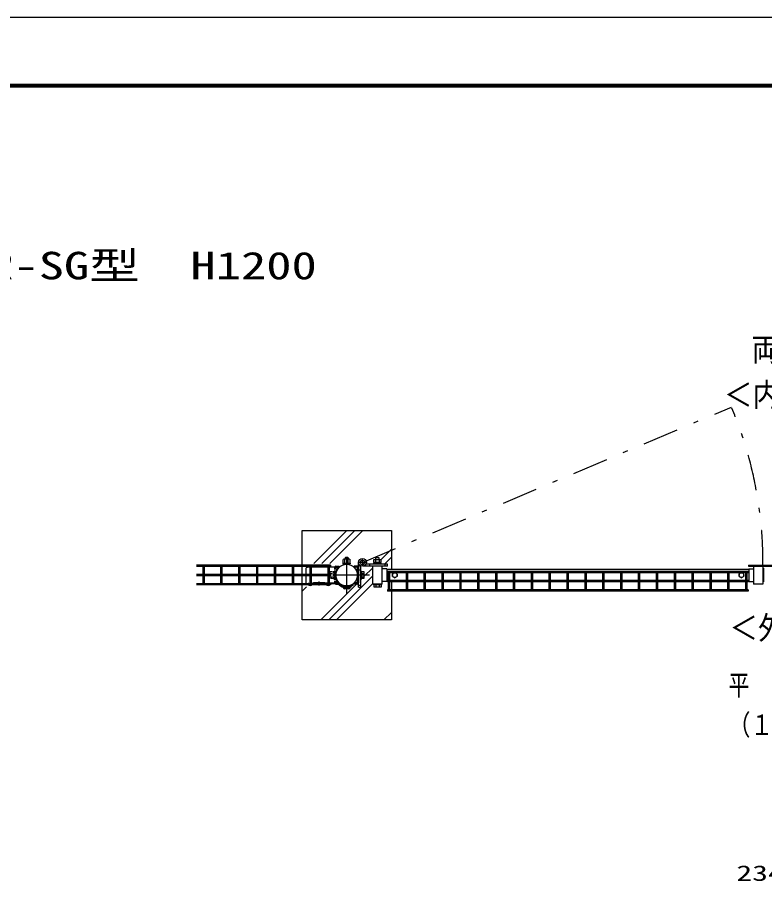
# Model space of a CAD drawing. Units: millimetres, scale not verified. Extents: x -4455 to 4455, y -3150 to 3150.
# Drawn here: x -558 to 1534, y 730 to 3150 of the extents above; entities that cross this region are included whole.
import ezdxf
from ezdxf.enums import TextEntityAlignment as Align

# ---------------------------------------------------------------- set-up
doc = ezdxf.new("R2010")
doc.units = ezdxf.units.MM
doc.header["$LTSCALE"] = 20
doc.linetypes.add('USER1', pattern=[10.7, 5, -2.5, 0.7, -2.5])
doc.linetypes.add('USER2', pattern=[0.375, 0.25, -0.125])
for name, color, linetype, lineweight in [('0-0_0', 3, 'USER2', 25), ('0-1_1', 7, 'Continuous', 25), ('0-2_寸法線', 4, 'Continuous', 25), ('0-5_外形線', 7, 'Continuous', 25), ('0-6_軸線', 2, 'USER1', 25), ('0-8_丁番', 3, 'Continuous', 25), ('0-A_継手', 3, 'Continuous', 25), ('0-B_2', 7, 'Continuous', 25), ('0-C_NER', 30, 'Continuous', 25), ('0-D_ハッチング', 4, 'Continuous', 25)]:
    doc.layers.add(name, color=color, linetype=linetype, lineweight=lineweight)
doc.layers.add('1-0_TTL-TXT', color=7, linetype='Continuous')
doc.styles.add('ＭＳ ゴシック', font='')
doc.styles.get('ＭＳ ゴシック').set_extended_font_data('MS Gothic')

msp = doc.modelspace()

# ---------------------------------------------------------------- linework, layer by layer
at = {"layer": '0-0_0'}
for p, q in [((318.06, 1598.32), (326.06, 1598.32)), ((318.06, 1578.69), (318.06, 1598.32)), ((326.06, 1598.32), (326.06, 1578.69)), ((328.56, 1597.7), (326.06, 1597.7)), ((330.56, 1599), (330.56, 1578)), ((330.58, 1566.53), (330.58, 1610.93)), ((333.77, 1609.33), (333.77, 1567.73)), ((334.77, 1610.33), (339.81, 1610.33)), ((318.06, 1593.41), (326.06, 1593.41)), ((318.06, 1583.6), (326.06, 1583.6)), ((326.06, 1578.69), (318.06, 1578.69)), ((326.06, 1579.3), (328.56, 1579.3)), ((328.56, 1578), (330.56, 1578)), ((334.77, 1566.73), (343.05, 1566.73)), ((340.26, 1563.53), (343.05, 1563.53)), ((343.05, 1566.73), (343.05, 1563.53))]:
    msp.add_line(p, q, dxfattribs=at)
at = {"layer": '0-0_0', "color": 7, "linetype": 'Continuous'}
for p, q in [((354.5, 1553.58), (373.54, 1553.58)), ((369.99, 1550.32), (358.05, 1550.32))]:
    msp.add_line(p, q, dxfattribs=at)
at = {"layer": '0-0_0', "linetype": 'Continuous'}
msp.add_lwpolyline([(-4454.83, 3150.14), (4455.17, 3150.14), (4455.17, -3149.86), (-4454.83, -3149.86)], close=True, dxfattribs=at)
at = {"layer": '0-0_0', "color": 7, "linetype": 'Continuous'}
for points in [[(-4154.83, 2962.64), (4155.17, 2962.64), (4155.17, -2962.36), (-4154.83, -2962.36)], [(-4152.96, 2960.77), (4153.29, 2960.77), (4153.29, -2960.48), (-4152.96, -2960.48)], [(-4151.08, 2958.89), (4151.42, 2958.89), (4151.42, -2958.61), (-4151.08, -2958.61)], [(-4149.21, 2957.02), (4149.54, 2957.02), (4149.54, -2956.73), (-4149.21, -2956.73)], [(-4147.33, 2955.14), (4147.67, 2955.14), (4147.67, -2954.86), (-4147.33, -2954.86)]]:
    msp.add_lwpolyline(points, close=True, dxfattribs=at)
at = {"layer": '0-0_0'}
for points in [[(330.56, 1599), (328.56, 1599), (328.56, 1578)], [(318.06, 1593.5), (313.06, 1593.5), (313.06, 1583.5), (318.06, 1583.5)]]:
    msp.add_lwpolyline(points, dxfattribs=at)
for centre, radius, start, end in [((334.77, 1609.33), 1, 90, 180), ((333.58, 1566.54), 3, 180.03598, 212.27571), ((334.77, 1567.73), 1, 180, 270)]:
    msp.add_arc(centre, radius, start, end, dxfattribs=at)
at = {"layer": '0-0_0', "color": 7, "linetype": 'Continuous'}
for centre, start, end in [((358.05, 1553.88), 184.74641, 270), ((369.99, 1553.88), 270, 355.25359)]:
    msp.add_arc(centre, 3.56, start, end, dxfattribs=at)
at = {"layer": '0-1_1'}
for p, q in [((353.48, 1621.57), (373.72, 1621.57)), ((353.48, 1621.57), (353.48, 1619.78)), ((354.34, 1621.82), (354.34, 1621.57)), ((359.1, 1622.76), (359.1, 1621.57)), ((368.63, 1622.77), (368.63, 1621.57)), ((373.4, 1621.84), (373.4, 1621.57)), ((373.72, 1621.57), (373.72, 1619.78)), ((353.48, 1619.78), (373.72, 1619.78))]:
    msp.add_line(p, q, dxfattribs=at)
at = {"layer": '0-5_外形線'}
for p, q in [((239.02, 1463.54), (239.02, 1713.54)), ((239.02, 1713.54), (489.02, 1713.54)), ((489.02, 1713.54), (489.02, 1604.03)), ((333.58, 1613.53), (343.05, 1613.53)), ((339.81, 1610.33), (343.05, 1610.33)), ((343.05, 1610.33), (343.05, 1613.53)), ((384.99, 1610.33), (384.99, 1613.53)), ((394.46, 1613.53), (384.99, 1613.53)), ((393.27, 1610.33), (384.99, 1610.33)), ((394.27, 1567.73), (394.27, 1609.33)), ((397.46, 1610.53), (397.46, 1566.53)), ((457.77, 1613.53), (431.77, 1613.53)), ((437.02, 1563.53), (437.02, 1613.53)), ((463.02, 1563.53), (463.02, 1613.53)), ((476.02, 1605.98), (463.02, 1605.98)), ((476.02, 1605.98), (476.02, 1571.08)), ((1490.02, 1604.03), (476.02, 1604.03)), ((1490.02, 1605.98), (1503.02, 1605.98)), ((1490.02, 1605.98), (1490.02, 1571.08)), ((1503.02, 1613.53), (1503.02, 1563.53)), ((1503.02, 1613.53), (1529.02, 1613.53)), ((1529.02, 1613.53), (1529.02, 1563.53)), ((1529.02, 1607.53), (1529.02, 1569.53)), ((1530.62, 1607.53), (1529.02, 1607.53)), ((1530.62, 1607.53), (1530.62, 1569.53)), ((1490.02, 1573.03), (476.02, 1573.03)), ((489.02, 1573.03), (489.02, 1463.54)), ((492.47, 1592.28), (498.97, 1596.04)), ((492.47, 1584.78), (492.47, 1592.28)), ((492.47, 1584.78), (498.97, 1581.03)), ((505.47, 1592.28), (498.97, 1596.04)), ((505.47, 1584.78), (498.97, 1581.03)), ((505.47, 1584.78), (505.47, 1592.28)), ((1462.52, 1592.28), (1469.02, 1596.04)), ((1462.52, 1584.78), (1462.52, 1592.28)), ((1462.52, 1584.78), (1469.02, 1581.03)), ((1475.52, 1592.28), (1469.02, 1596.04)), ((1475.52, 1584.78), (1469.02, 1581.03)), ((1475.52, 1584.78), (1475.52, 1592.28)), ((333.58, 1563.53), (340.26, 1563.53)), ((393.27, 1566.73), (384.99, 1566.73)), ((384.99, 1566.73), (384.99, 1563.53)), ((394.46, 1563.53), (384.99, 1563.53)), ((463.02, 1563.53), (437.02, 1563.53)), ((476.02, 1571.08), (463.02, 1571.08)), ((1490.02, 1571.08), (1503.02, 1571.08)), ((1529.02, 1563.53), (1503.02, 1563.53)), ((1530.62, 1569.53), (1529.02, 1569.53)), ((489.02, 1463.54), (239.02, 1463.54))]:
    msp.add_line(p, q, dxfattribs=at)
for centre, radius in [((364.02, 1588.53), 30.25), ((498.97, 1588.53), 6.5), ((1469.02, 1588.53), 6.5)]:
    msp.add_circle(centre, radius, dxfattribs=at)
for centre, radius, start, end in [((333.58, 1610.53), 3, 90, 172.33963), ((393.27, 1609.33), 1, 0, 90), ((394.46, 1610.53), 3, 0, 90), ((333.58, 1566.53), 3, 212.23316, 270), ((393.27, 1567.73), 1, 270, 0), ((394.46, 1566.53), 3, 270, 0)]:
    msp.add_arc(centre, radius, start, end, dxfattribs=at)
at = {"layer": '0-6_軸線'}
for p, q in [((364.02, 1535.44), (364.02, 1641.62)), ((427.7, 1588.53), (300.34, 1588.53))]:
    msp.add_line(p, q, dxfattribs=at)
at = {"layer": '0-8_丁番', "color": 2}
for p, q in [((408.14, 1624.21), (397.38, 1624.21)), ((408.4, 1624.21), (408.22, 1624.21)), ((408.31, 1624.39), (408.31, 1635.15)), ((408.31, 1624.12), (408.31, 1624.3)), ((408.31, 1624.03), (408.31, 1613.27)), ((408.5, 1624.21), (419.26, 1624.21))]:
    msp.add_line(p, q, dxfattribs=at)
at = {"layer": '0-8_丁番'}
for p, q in [((397.46, 1554.69), (397.46, 1622.48)), ((460.51, 1621.53), (439.51, 1621.53)), ((439.51, 1621.53), (439.51, 1619.53)), ((440.19, 1632.03), (459.82, 1632.03)), ((440.19, 1624.03), (440.19, 1632.03)), ((459.82, 1624.03), (440.19, 1624.03)), ((440.81, 1624.03), (440.81, 1621.53)), ((455.01, 1637.03), (445.01, 1637.03)), ((445.01, 1637.03), (445.01, 1632.03)), ((445.1, 1632.03), (445.1, 1624.03)), ((454.91, 1632.03), (454.91, 1624.03)), ((455.01, 1632.03), (455.01, 1637.03)), ((459.21, 1621.53), (459.21, 1624.03)), ((459.82, 1632.03), (459.82, 1624.03)), ((460.51, 1619.53), (460.51, 1621.53)), ((397.46, 1614.69), (403.46, 1614.69)), ((403.46, 1554.69), (403.46, 1614.61)), ((405.46, 1599), (403.46, 1599)), ((405.46, 1599), (405.46, 1578)), ((405.46, 1598.32), (412.46, 1598.32)), ((478.02, 1613.53), (410.24, 1613.53)), ((412.46, 1598.32), (412.46, 1578.69)), ((418.02, 1613.53), (418.02, 1619.53)), ((478.02, 1619.53), (418.11, 1619.53)), ((460.51, 1619.53), (439.51, 1619.53)), ((478.02, 1613.53), (478.02, 1619.53)), ((1488.22, 1616.73), (1565.02, 1616.73)), ((1488.22, 1616.73), (1488.22, 1613.53)), ((1488.22, 1613.53), (1565.02, 1613.53)), ((405.46, 1578), (403.46, 1578)), ((405.46, 1593.41), (412.46, 1593.41)), ((405.46, 1583.6), (412.46, 1583.6)), ((412.46, 1578.69), (405.46, 1578.69)), ((397.46, 1554.69), (403.46, 1554.69)), ((439.86, 1563.53), (460.18, 1563.53)), ((439.86, 1561.53), (439.86, 1563.53)), ((460.86, 1561.53), (439.86, 1561.53)), ((440.55, 1554.53), (440.55, 1561.53)), ((460.18, 1554.53), (440.55, 1554.53)), ((445.45, 1561.53), (445.45, 1554.53)), ((455.27, 1561.53), (455.27, 1554.53)), ((460.18, 1561.53), (460.18, 1554.53)), ((460.86, 1563.53), (460.86, 1561.53))]:
    msp.add_line(p, q, dxfattribs=at)
at = {"layer": '0-8_丁番', "color": 4}
for p, q in [((397.46, 1603.69), (403.47, 1603.69)), ((429.02, 1613.53), (429.02, 1619.54)), ((472.02, 1613.53), (472.02, 1619.55)), ((397.46, 1560.69), (403.48, 1560.69))]:
    msp.add_line(p, q, dxfattribs=at)
at = {"layer": '0-8_丁番'}
for radius in [10.85, 6.15]:
    msp.add_circle((408.32, 1624.21), radius, dxfattribs=at)
at = {"layer": '0-A_継手'}
for p, q in [((256.02, 1610.93), (251.02, 1608.93)), ((251.02, 1564.93), (251.02, 1608.93)), ((339.81, 1610.93), (256.02, 1610.93)), ((339.81, 1609.01), (339.81, 1610.93)), ((256.02, 1562.93), (251.02, 1564.93)), ((257.99, 1564.93), (256.49, 1564.93)), ((256.49, 1564.93), (256.49, 1561.93)), ((256.49, 1564.93), (256.49, 1561.93)), ((270.99, 1564.93), (265.99, 1564.93)), ((267.49, 1564.93), (267.49, 1561.93)), ((267.49, 1561.93), (306.49, 1561.93)), ((270.99, 1567.93), (302.99, 1567.93)), ((270.99, 1564.93), (270.99, 1567.93)), ((286.99, 1559.56), (286.99, 1570.31)), ((302.99, 1567.93), (302.99, 1564.93)), ((302.99, 1566.53), (339.56, 1566.53)), ((302.99, 1564.93), (338.96, 1564.93)), ((307.99, 1564.93), (302.99, 1564.93)), ((306.49, 1564.93), (306.49, 1561.93)), ((315.99, 1564.93), (317.49, 1564.93)), ((321.88, 1564.93), (317.49, 1562.4)), ((317.49, 1564.93), (317.49, 1561.93)), ((376.23, 1555.9), (377.48, 1558.07)), ((381.37, 1562.15), (382.29, 1560.84))]:
    msp.add_line(p, q, dxfattribs=at)
for centre, radius, start, end in [((364.02, 1588.53), 31.71, 139.77274, 303.33446), ((364.02, 1586.93), 31.85, 179.99999, 304.99999), ((261.99, 1567.03), 7.5, 222.83334, 317.16531), ((261.99, 1569.41), 6, 228.18952, 311.8105), ((311.99, 1567.03), 7.5, 222.83467, 317.16669), ((311.99, 1569.41), 6, 228.18949, 311.8105), ((364.02, 1586.93), 33.35, 221.27474, 291.47245)]:
    msp.add_arc(centre, radius, start, end, dxfattribs=at)
at = {"layer": '0-B_2'}
for p, q in [((355.62, 1633.11), (354.34, 1632.37)), ((354.34, 1621.82), (354.34, 1632.37)), ((372.12, 1633.11), (355.62, 1633.11)), ((359.1, 1622.76), (359.1, 1632.37)), ((360.54, 1637.5), (359.67, 1636.63)), ((368.37, 1636.63), (359.67, 1636.63)), ((359.67, 1636.63), (359.67, 1633.11)), ((367.5, 1637.5), (360.54, 1637.5)), ((367.5, 1637.5), (368.37, 1636.63)), ((368.37, 1636.63), (368.37, 1633.11)), ((368.63, 1622.77), (368.63, 1632.37)), ((372.12, 1633.11), (373.4, 1632.37)), ((373.4, 1621.84), (373.4, 1632.37))]:
    msp.add_line(p, q, dxfattribs=at)
at = {"layer": '0-B_2', "color": 4}
for p, q in [((360.54, 1637.5), (360.54, 1633.11)), ((367.5, 1637.5), (367.5, 1633.11))]:
    msp.add_line(p, q, dxfattribs=at)
at = {"layer": '0-B_2'}
for centre, radius, start, end in [((355.62, 1624.5), 8.61, 66.12587, 90.00027), ((363.86, 1617.37), 15.74, 72.36212, 107.59195), ((372.12, 1624.5), 8.61, 90, 113.89252)]:
    msp.add_arc(centre, radius, start, end, dxfattribs=at)
at = {"layer": '0-C_NER'}
for p, q in [((319.02, 1616.14), (-55.98, 1616.14)), ((319.02, 1612.54), (-55.98, 1612.54)), ((-37.78, 1590.33), (-37.78, 1612.54)), ((-34.18, 1590.33), (-34.18, 1612.54)), ((12.22, 1590.33), (12.22, 1612.54)), ((15.82, 1590.33), (15.82, 1612.54)), ((62.22, 1590.33), (62.22, 1612.54)), ((65.82, 1590.33), (65.82, 1612.54)), ((112.22, 1590.33), (112.22, 1612.54)), ((115.82, 1590.33), (115.82, 1612.54)), ((162.22, 1590.33), (162.22, 1612.54)), ((165.82, 1590.33), (165.82, 1612.54)), ((212.22, 1590.33), (212.22, 1612.54)), ((215.82, 1590.33), (215.82, 1612.54)), ((262.22, 1590.33), (262.22, 1612.54)), ((265.82, 1590.33), (265.82, 1612.54)), ((312.22, 1590.33), (312.22, 1612.54)), ((315.82, 1590.33), (315.82, 1612.54)), ((319.02, 1616.14), (319.02, 1612.54)), ((1488.02, 1598.84), (478.02, 1598.84)), ((478.02, 1598.84), (478.02, 1595.24)), ((1488.02, 1598.84), (1488.02, 1595.24)), ((319.02, 1590.33), (-55.98, 1590.33)), ((319.02, 1586.73), (-55.98, 1586.73)), ((-37.78, 1564.53), (-37.78, 1586.73)), ((-34.18, 1564.53), (-34.18, 1586.73)), ((12.22, 1564.53), (12.22, 1586.73)), ((15.82, 1564.53), (15.82, 1586.73)), ((62.22, 1564.53), (62.22, 1586.73)), ((65.82, 1564.53), (65.82, 1586.73)), ((112.22, 1564.53), (112.22, 1586.73)), ((115.82, 1564.53), (115.82, 1586.73)), ((162.22, 1564.53), (162.22, 1586.73)), ((165.82, 1564.53), (165.82, 1586.73)), ((212.22, 1564.53), (212.22, 1586.73)), ((215.82, 1564.53), (215.82, 1586.73)), ((262.22, 1564.53), (262.22, 1586.73)), ((265.82, 1564.53), (265.82, 1586.73)), ((312.22, 1564.53), (312.22, 1586.73)), ((315.82, 1564.53), (315.82, 1586.73)), ((319.02, 1590.33), (319.02, 1586.73)), ((1488.02, 1595.24), (478.02, 1595.24)), ((481.22, 1573.03), (481.22, 1595.24)), ((484.82, 1573.03), (484.82, 1595.24)), ((531.22, 1573.03), (531.22, 1595.24)), ((534.82, 1573.03), (534.82, 1595.24)), ((581.22, 1573.03), (581.22, 1595.24)), ((584.82, 1573.03), (584.82, 1595.24)), ((631.22, 1573.03), (631.22, 1595.24)), ((634.82, 1573.03), (634.82, 1595.24)), ((681.22, 1573.03), (681.22, 1595.24)), ((684.82, 1573.03), (684.82, 1595.24)), ((731.22, 1573.03), (731.22, 1595.24)), ((734.82, 1573.03), (734.82, 1595.24)), ((781.22, 1573.03), (781.22, 1595.24)), ((784.82, 1573.03), (784.82, 1595.24)), ((831.22, 1573.03), (831.22, 1595.24)), ((834.82, 1573.03), (834.82, 1595.24)), ((881.22, 1573.03), (881.22, 1595.24)), ((884.82, 1573.03), (884.82, 1595.24)), ((931.22, 1573.03), (931.22, 1595.24)), ((934.82, 1573.03), (934.82, 1595.24)), ((981.22, 1573.03), (981.22, 1595.24)), ((984.82, 1573.03), (984.82, 1595.24)), ((1031.22, 1573.03), (1031.22, 1595.24)), ((1034.82, 1573.03), (1034.82, 1595.24)), ((1081.22, 1573.03), (1081.22, 1595.24)), ((1084.82, 1573.03), (1084.82, 1595.24)), ((1131.22, 1573.03), (1131.22, 1595.24)), ((1134.82, 1573.03), (1134.82, 1595.24)), ((1181.22, 1573.03), (1181.22, 1595.24)), ((1184.82, 1573.03), (1184.82, 1595.24)), ((1231.22, 1573.03), (1231.22, 1595.24)), ((1234.82, 1573.03), (1234.82, 1595.24)), ((1281.22, 1573.03), (1281.22, 1595.24)), ((1284.82, 1573.03), (1284.82, 1595.24)), ((1331.22, 1573.03), (1331.22, 1595.24)), ((1334.82, 1573.03), (1334.82, 1595.24)), ((1381.22, 1573.03), (1381.22, 1595.24)), ((1384.82, 1573.03), (1384.82, 1595.24)), ((1431.22, 1573.03), (1431.22, 1595.24)), ((1434.82, 1573.03), (1434.82, 1595.24)), ((1481.22, 1573.03), (1481.22, 1595.24)), ((1484.82, 1573.03), (1484.82, 1595.24)), ((1488.02, 1573.03), (1488.02, 1569.43)), ((319.02, 1564.53), (-55.98, 1564.53)), ((319.02, 1560.93), (-55.98, 1560.93)), ((319.02, 1564.53), (319.02, 1560.93)), ((1488.02, 1569.43), (478.02, 1569.43)), ((481.22, 1547.23), (481.22, 1569.43)), ((484.82, 1547.23), (484.82, 1569.43)), ((531.22, 1547.23), (531.22, 1569.43)), ((534.82, 1547.23), (534.82, 1569.43)), ((581.22, 1547.23), (581.22, 1569.43)), ((584.82, 1547.23), (584.82, 1569.43)), ((631.22, 1547.23), (631.22, 1569.43)), ((634.82, 1547.23), (634.82, 1569.43)), ((681.22, 1547.23), (681.22, 1569.43)), ((684.82, 1547.23), (684.82, 1569.43)), ((731.22, 1547.23), (731.22, 1569.43)), ((734.82, 1547.23), (734.82, 1569.43)), ((781.22, 1547.23), (781.22, 1569.43)), ((784.82, 1547.23), (784.82, 1569.43)), ((831.22, 1547.23), (831.22, 1569.43)), ((834.82, 1547.23), (834.82, 1569.43)), ((881.22, 1547.23), (881.22, 1569.43)), ((884.82, 1547.23), (884.82, 1569.43)), ((931.22, 1547.23), (931.22, 1569.43)), ((934.82, 1547.23), (934.82, 1569.43)), ((981.22, 1547.23), (981.22, 1569.43)), ((984.82, 1547.23), (984.82, 1569.43)), ((1031.22, 1547.23), (1031.22, 1569.43)), ((1034.82, 1547.23), (1034.82, 1569.43)), ((1081.22, 1547.23), (1081.22, 1569.43)), ((1084.82, 1547.23), (1084.82, 1569.43)), ((1131.22, 1547.23), (1131.22, 1569.43)), ((1134.82, 1547.23), (1134.82, 1569.43)), ((1181.22, 1547.23), (1181.22, 1569.43)), ((1184.82, 1547.23), (1184.82, 1569.43)), ((1231.22, 1547.23), (1231.22, 1569.43)), ((1234.82, 1547.23), (1234.82, 1569.43)), ((1281.22, 1547.23), (1281.22, 1569.43)), ((1284.82, 1547.23), (1284.82, 1569.43)), ((1331.22, 1547.23), (1331.22, 1569.43)), ((1334.82, 1547.23), (1334.82, 1569.43)), ((1381.22, 1547.23), (1381.22, 1569.43)), ((1384.82, 1547.23), (1384.82, 1569.43)), ((1431.22, 1547.23), (1431.22, 1569.43)), ((1434.82, 1547.23), (1434.82, 1569.43)), ((1481.22, 1547.23), (1481.22, 1569.43)), ((1484.82, 1547.23), (1484.82, 1569.43)), ((1488.02, 1547.23), (478.02, 1547.23)), ((478.02, 1547.23), (478.02, 1543.63)), ((1488.02, 1543.63), (478.02, 1543.63)), ((1488.02, 1547.23), (1488.02, 1543.63))]:
    msp.add_line(p, q, dxfattribs=at)
msp.add_lwpolyline([(1488.02, 1573.03), (478.02, 1573.03), (478.02, 1569.43)], dxfattribs=at)
at = {"layer": '0-D_ハッチング', "linetype": 'USER1'}
msp.add_line((408.14, 1624.21), (1440.72, 2059.07), dxfattribs=at)
at = {"layer": '0-D_ハッチング'}
for p, q in [((272.43, 1621.04), (364.93, 1713.54)), ((294.52, 1621.04), (387.02, 1713.54)), ((316.62, 1621.04), (409.12, 1713.54)), ((469.8, 1619.53), (489.02, 1638.76)), ((412.46, 1584.3), (437.02, 1608.85)), ((313.8, 1463.54), (437.02, 1586.76)), ((403.46, 1575.3), (406.86, 1578.69)), ((239.02, 1543.44), (251.62, 1556.04)), ((291.7, 1463.54), (391.7, 1563.53)), ((335.9, 1463.54), (437.02, 1564.66)), ((468.48, 1463.54), (489.02, 1484.08))]:
    msp.add_line(p, q, dxfattribs=at)
msp.add_lwpolyline([(459.82, 1631.65), (484.56, 1656.4), (489.02, 1660.85)], dxfattribs=at)
at = {"layer": '0-D_ハッチング', "linetype": 'USER1'}
msp.add_arc((415.59, 1624.39), 1113.48, 359.45045, 22.82564, dxfattribs=at)

# ---------------------------------------------------------------- texts
at = {"layer": '0-1_1', "style": 'ＭＳ ゴシック'}
for s, width, p in [('平\u3000面\u3000図', 0.75, (1432.45, 1234.01)), ('（１/１５）', 0.8, (1431.23, 1123.21))]:
    msp.add_text(s, height=57.77, dxfattribs=dict(at, width=width)).set_placement(p, align=Align.BOTTOM_LEFT)
at = {"layer": '0-2_寸法線', "color": 2, "style": 'ＭＳ ゴシック', "width": 1.5}
msp.add_text('2340', height=43.26, dxfattribs=at).set_placement((1454.73, 719.64), align=Align.BOTTOM_LEFT)
at = {"layer": '0-5_外形線', "style": 'ＭＳ ゴシック', "width": 0.9}
for s, p in [('両開', (1497.06, 2168.29)), ('＜内＞', (1419.99, 2041.31)), ('＜外＞', (1435.43, 1388.82))]:
    msp.add_text(s, height=64.96, dxfattribs=at).set_placement(p, align=Align.BOTTOM_LEFT)
at = {"layer": '1-0_TTL-TXT', "style": 'ＭＳ ゴシック', "width": 1.35}
msp.add_text('NER-SG型\u3000H1200', height=76.97, dxfattribs=at).set_placement((-780.63, 2393.5), align=Align.BOTTOM_LEFT)

doc.saveas('drawing.dxf')
